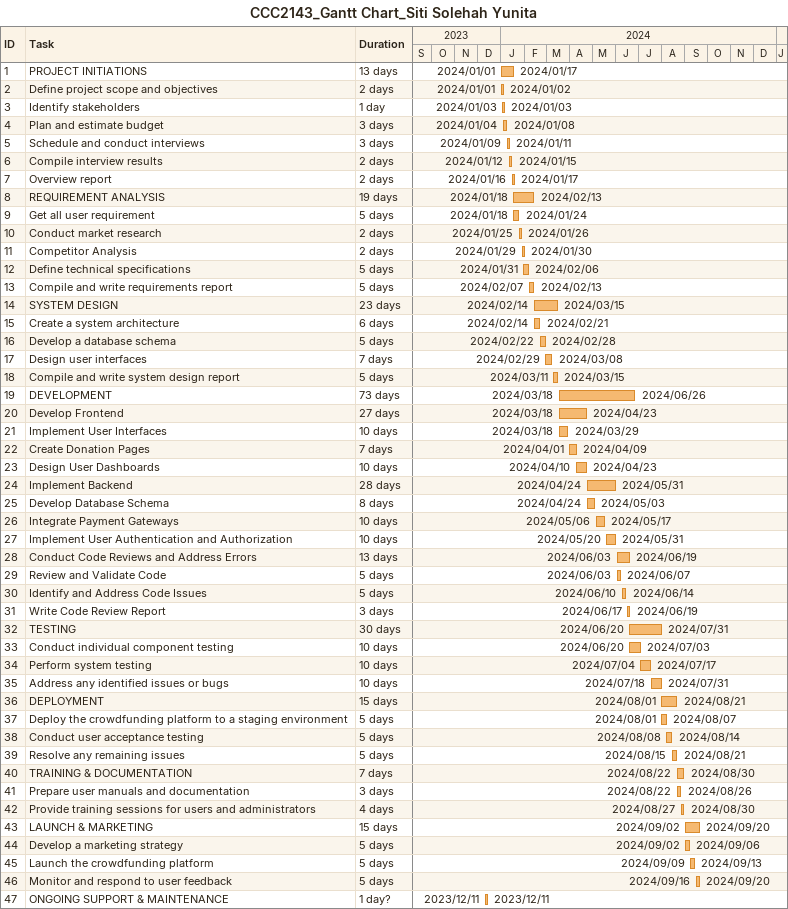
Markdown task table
CCC2143_Gantt Chart_Siti Solehah Yunita

| ID | Task | Duration | Start | Finish |
|---|---|---|---|---|
| 1 | PROJECT INITIATIONS | 13d | 2024-01-01 | 2024-01-17 |
| 2 | Define project scope and objectives | 2d | 2024-01-01 | 2024-01-02 |
| 3 | Identify stakeholders | 1d | 2024-01-03 | 2024-01-03 |
| 4 | Plan and estimate budget | 3d | 2024-01-04 | 2024-01-08 |
| 5 | Schedule and conduct interviews | 3d | 2024-01-09 | 2024-01-11 |
| 6 | Compile interview results | 2d | 2024-01-12 | 2024-01-15 |
| 7 | Overview report | 2d | 2024-01-16 | 2024-01-17 |
| 8 | REQUIREMENT ANALYSIS | 19d | 2024-01-18 | 2024-02-13 |
| 9 | Get all user requirement | 5d | 2024-01-18 | 2024-01-24 |
| 10 | Conduct market research | 2d | 2024-01-25 | 2024-01-26 |
| 11 | Competitor Analysis | 2d | 2024-01-29 | 2024-01-30 |
| 12 | Define technical specifications | 5d | 2024-01-31 | 2024-02-06 |
| 13 | Compile and write requirements report | 5d | 2024-02-07 | 2024-02-13 |
| 14 | SYSTEM DESIGN | 23d | 2024-02-14 | 2024-03-15 |
| 15 | Create a system architecture | 6d | 2024-02-14 | 2024-02-21 |
| 16 | Develop a database schema | 5d | 2024-02-22 | 2024-02-28 |
| 17 | Design user interfaces | 7d | 2024-02-29 | 2024-03-08 |
| 18 | Compile and write system design report | 5d | 2024-03-11 | 2024-03-15 |
| 19 | DEVELOPMENT | 73d | 2024-03-18 | 2024-06-26 |
| 20 | Develop Frontend | 27d | 2024-03-18 | 2024-04-23 |
| 21 | Implement User Interfaces | 10d | 2024-03-18 | 2024-03-29 |
| 22 | Create Donation Pages | 7d | 2024-04-01 | 2024-04-09 |
| 23 | Design User Dashboards | 10d | 2024-04-10 | 2024-04-23 |
| 24 | Implement Backend | 28d | 2024-04-24 | 2024-05-31 |
| 25 | Develop Database Schema | 8d | 2024-04-24 | 2024-05-03 |
| 26 | Integrate Payment Gateways | 10d | 2024-05-06 | 2024-05-17 |
| 27 | Implement User Authentication and Authorization | 10d | 2024-05-20 | 2024-05-31 |
| 28 | Conduct Code Reviews and Address Errors | 13d | 2024-06-03 | 2024-06-19 |
| 29 | Review and Validate Code | 5d | 2024-06-03 | 2024-06-07 |
| 30 | Identify and Address Code Issues | 5d | 2024-06-10 | 2024-06-14 |
| 31 | Write Code Review Report | 3d | 2024-06-17 | 2024-06-19 |
| 32 | TESTING | 30d | 2024-06-20 | 2024-07-31 |
| 33 | Conduct individual component testing | 10d | 2024-06-20 | 2024-07-03 |
| 34 | Perform system testing | 10d | 2024-07-04 | 2024-07-17 |
| 35 | Address any identified issues or bugs | 10d | 2024-07-18 | 2024-07-31 |
| 36 | DEPLOYMENT | 15d | 2024-08-01 | 2024-08-21 |
| 37 | Deploy the crowdfunding platform to a staging environment | 5d | 2024-08-01 | 2024-08-07 |
| 38 | Conduct user acceptance testing | 5d | 2024-08-08 | 2024-08-14 |
| 39 | Resolve any remaining issues | 5d | 2024-08-15 | 2024-08-21 |
| 40 | TRAINING & DOCUMENTATION | 7d | 2024-08-22 | 2024-08-30 |
| 41 | Prepare user manuals and documentation | 3d | 2024-08-22 | 2024-08-26 |
| 42 | Provide training sessions for users and administrators | 4d | 2024-08-27 | 2024-08-30 |
| 43 | LAUNCH & MARKETING | 15d | 2024-09-02 | 2024-09-20 |
| 44 | Develop a marketing strategy | 5d | 2024-09-02 | 2024-09-06 |
| 45 | Launch the crowdfunding platform | 5d | 2024-09-09 | 2024-09-13 |
| 46 | Monitor and respond to user feedback | 5d | 2024-09-16 | 2024-09-20 |
| 47 | ONGOING SUPPORT & MAINTENANCE | 1d? | 2023-12-11 | 2023-12-11 |
